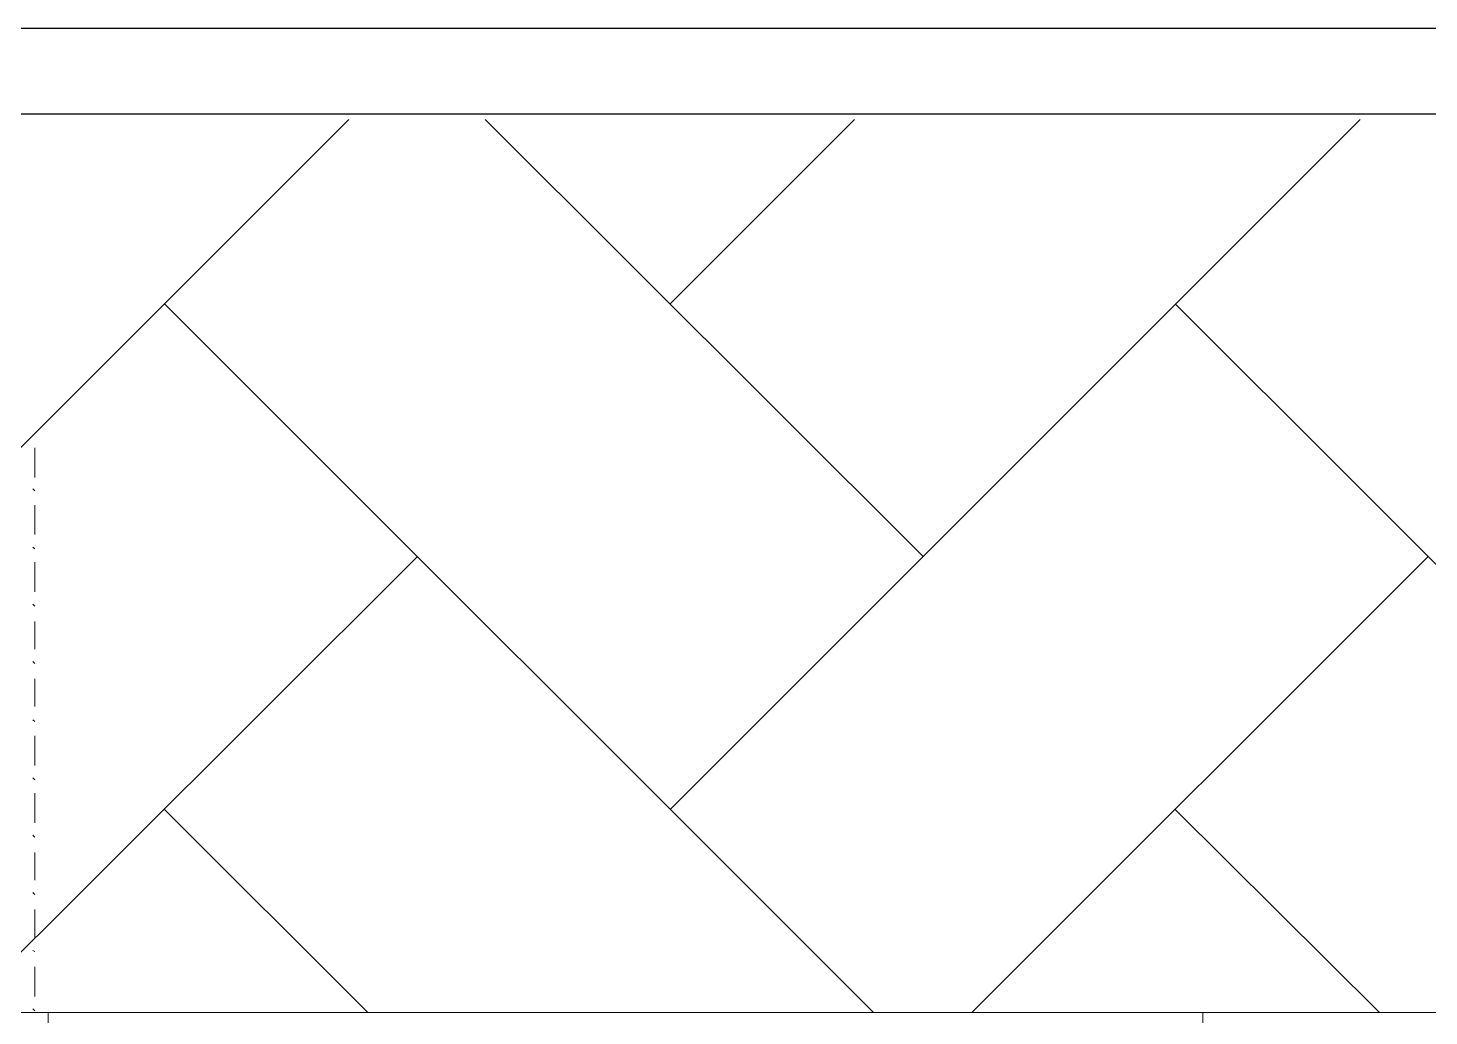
# Model space of a CAD drawing. Header units: millimetres. Extents: x 2928 to 3112, y 1220 to 1280.
# Drawn here: x 2961.252 to 2963.698, y 1265.748 to 1267.474 of the extents above; entities that cross this region are included whole.
import ezdxf

# ---------------------------------------------------------------- set-up
doc = ezdxf.new("R2010")
doc.units = ezdxf.units.MM

msp = doc.modelspace()

# ---------------------------------------------------------------- linework, layer by layer
at = {"color": 7, "linetype": 'Continuous', "lineweight": -2, "true_color": 0x000007}
for points in [[(2937.08126, 1265.3073), (2937.07792, 1267.474), (2938.98795, 1267.474), (2985.45528, 1267.474), (2985.45528, 1236.87356), (2938.98795, 1236.87356), (2937.08126, 1236.87356), (2937.08126, 1238.60692)], [(2937.23126, 1265.3073), (2937.23126, 1267.32399), (2938.98795, 1267.32399), (2985.30528, 1267.32399), (2985.30528, 1237.02356), (2938.98795, 1237.02356), (2937.22793, 1237.02356), (2937.22793, 1238.60692)]]:
    msp.add_lwpolyline(points, close=True, dxfattribs=at)
at = {"color": 252, "linetype": 'Continuous', "lineweight": 13, "true_color": 0x989898}
msp.add_lwpolyline([(2978.19518, 1267.32399), (2978.19518, 1267.474), (2940.68131, 1267.474), (2940.68131, 1267.32399)], close=True, dxfattribs=at)
at = {"color": 9, "linetype": 'Continuous', "lineweight": 13, "true_color": 0xbababa}
for points in [[(2960.60659, 1266.10898), (2961.81161, 1267.31399), (2961.81161, 1267.31399)], [(2962.81496, 1266.55065), (2962.04995, 1267.31399), (2962.04995, 1267.31399)], [(2962.37328, 1266.99232), (2962.69496, 1267.31399), (2962.69496, 1267.31399)], [(2962.37328, 1266.10898), (2963.5783, 1267.31399), (2963.5783, 1267.31399)], [(2962.72829, 1265.75397), (2961.48994, 1266.99232), (2961.48994, 1266.99232)], [(2964.49498, 1265.75397), (2963.25496, 1266.99232), (2963.25496, 1266.99232)], [(2961.13327, 1265.75397), (2961.93161, 1266.55065), (2961.93161, 1266.55065)], [(2962.89996, 1265.75397), (2963.69664, 1266.55065), (2963.69664, 1266.55065)], [(2961.84494, 1265.75397), (2961.48994, 1266.10898), (2961.48994, 1266.10898)], [(2963.61164, 1265.75397), (2963.25496, 1266.10898), (2963.25496, 1266.10898)]]:
    msp.add_lwpolyline(points, dxfattribs=at)
at = {"color": 7, "linetype": 'Continuous', "lineweight": 20, "true_color": 0x000007}
for points in [[(2961.26327, 1266.74065), (2961.26327, 1266.68898), (2961.26327, 1266.68898)], [(2961.26327, 1266.66565), (2961.25994, 1266.66898), (2961.25994, 1266.66898)], [(2961.26327, 1266.64065), (2961.26327, 1266.58898), (2961.26327, 1266.58898)], [(2961.26327, 1266.56398), (2961.25994, 1266.56732), (2961.25994, 1266.56732)], [(2961.26327, 1266.54065), (2961.26327, 1266.48898), (2961.26327, 1266.48898)], [(2961.26327, 1266.46398), (2961.25994, 1266.46731), (2961.25994, 1266.46731)], [(2961.26327, 1266.43731), (2961.26327, 1266.38898), (2961.26327, 1266.38898)], [(2961.26327, 1266.36398), (2961.25994, 1266.36731), (2961.25994, 1266.36731)], [(2961.26327, 1266.33731), (2961.26327, 1266.28898), (2961.26327, 1266.28898)], [(2961.26327, 1266.26231), (2961.25994, 1266.26565), (2961.25994, 1266.26565)], [(2961.26327, 1266.23731), (2961.26327, 1266.18564), (2961.26327, 1266.18564)], [(2961.26327, 1266.16064), (2961.25994, 1266.16398), (2961.25994, 1266.16398)], [(2961.26327, 1266.13731), (2961.26327, 1266.08564), (2961.26327, 1266.08564)], [(2961.26327, 1266.06064), (2961.25994, 1266.06398), (2961.25994, 1266.06398)], [(2961.26327, 1266.03398), (2961.26327, 1265.98564), (2961.26327, 1265.98564)], [(2961.26327, 1265.96064), (2961.25994, 1265.96397), (2961.25994, 1265.96397)], [(2961.26327, 1265.93397), (2961.26327, 1265.88564), (2961.26327, 1265.88564)], [(2961.26327, 1265.86064), (2961.25994, 1265.86231), (2961.25994, 1265.86231)], [(2961.26327, 1265.83397), (2961.26327, 1265.7823), (2961.26327, 1265.7823)], [(2961.26327, 1265.7573), (2961.25994, 1265.76064), (2961.25994, 1265.76064)]]:
    msp.add_lwpolyline(points, dxfattribs=at)
for points in [[(2961.2866, 1265.75397), (2959.26991, 1265.75397), (2959.26991, 1265.29896), (2961.2866, 1265.29896)], [(2961.2866, 1265.75397), (2963.3033, 1265.75397), (2963.3033, 1265.29896), (2961.2866, 1265.29896)], [(2963.3033, 1265.75397), (2965.31833, 1265.75397), (2965.31833, 1265.29896), (2963.3033, 1265.29896)]]:
    msp.add_lwpolyline(points, close=True, dxfattribs=at)

doc.saveas('drawing.dxf')
